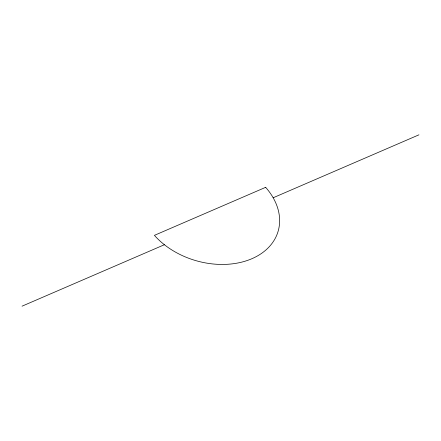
<?xml version="1.0" encoding="UTF-8"?>
<svg xmlns="http://www.w3.org/2000/svg" width="441" height="441" viewBox="0 0 441 441"><rect width="100%" height="100%" fill="white"/><g stroke="black" fill="none" stroke-linecap="round" stroke-linejoin="round"><path stroke-width="0.66" d="M22.05 306.175L164.394 244.722M273.166 197.766L418.95 134.825M265.647 187.331L154.416 235.351A70.951 51.294 16.3 0 0 251.883 258.713A70.951 51.294 16.3 0 0 265.647 187.331"/></g></svg>
